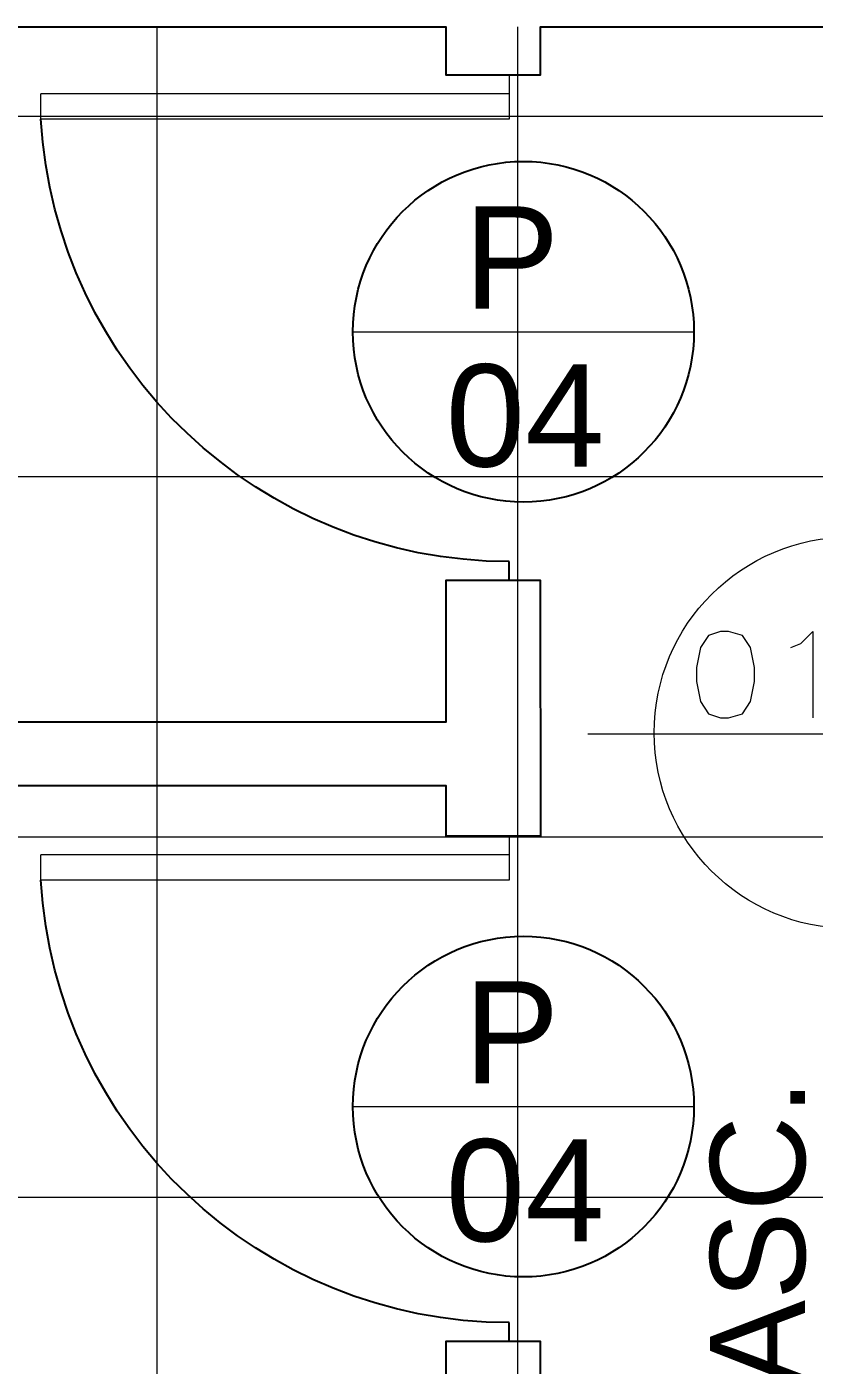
# Model space of a CAD drawing. Extents: x 3377 to 3790, y 1673 to 1846.
# Drawn here: x 3555.79 to 3556.944, y 1745.004 to 1746.969 of the extents above; entities that cross this region are included whole.
import ezdxf
from ezdxf.enums import TextEntityAlignment as Align

# ---------------------------------------------------------------- set-up
doc = ezdxf.new("R2010")
doc.units = 0
doc.header["$LTSCALE"] = 2
for name, color, linetype, lineweight in [('. hachura', 8, 'Continuous', 0), ('. TEXTO', 7, 'Continuous', 0), ('VETRATE_sez_vetro', 151, 'Continuous', 5)]:
    doc.layers.add(name, color=color, linetype=linetype, lineweight=lineweight)
for name, color, linetype in [('A-PARED', 4, 'Continuous'), ('F-VT-GREIDE', 6, 'Continuous'), ('PDF9_I-DETALHES', 7, 'Continuous'), ('PROIEZIONI_finissime', 251, 'Continuous')]:
    doc.layers.add(name, color=color, linetype=linetype)
doc.styles.add('75_R80', font='arial.ttf', dxfattribs={"height": 0.15})
doc.styles.add('REGUA-80', font='arial.ttf', dxfattribs={"height": 0.005})

# ---------------------------------------------------------------- blocks, each defined once
blk = doc.blocks.new('A$Cf38367bd')
at = {"layer": '. hachura', "ltscale": 10}
h = blk.add_hatch(dxfattribs=at)
h.set_pattern_fill('_USER', color=256, scale=0.57, style=0, double=1, pattern_type=0)
h.set_pattern_definition([(360, (3.3001, 8.85), (2e-16, 0.57), []), (90, (3.3001, 8.85), (-0.57, 1e-16), [])])
h.paths.add_polyline_path([(0.1502, 8.85), (0.1502, 5.35), (3.3001, 5.35), (3.3001, 8.85)])
at = {"layer": 'A-PARED'}
for points in [[(1.7999, 6.3705), (1.8, 6.7705), (1.6501, 6.7705), (1.6501, 6.55)], [(0.15, 6.55), (0.1501, 7.6501), (1.6501, 7.65), (1.6501, 7.5705), (1.8005, 7.5705), (1.8001, 7.9741), (1.6501, 7.9741), (1.6501, 7.75), (0.1501, 7.75), (0.1502, 8.85), (1.6501, 8.85), (1.6501, 8.7741), (1.8, 8.7741), (1.8001, 8.85), (3.3001, 8.85)]]:
    blk.add_lwpolyline(points, dxfattribs=at)
at = {"layer": 'PROIEZIONI_finissime', "extrusion": (-1.22461e-16, 4.21884e-32, -1)}
for p, q in [((1.7505, 7.9741), (1.7505, 8.0041)), ((1.7505, 6.7705), (1.7505, 6.8005))]:
    blk.add_line(p, q, dxfattribs=at)
for centre in [(-1.7514, 8.7461), (-1.7514, 7.5425)]:
    blk.add_arc(centre, 0.742, 270.065, 356.7527, dxfattribs=at)
at = {"layer": 'VETRATE_sez_vetro', "extrusion": (-1.22461e-16, 4.21884e-32, -1)}
for p, q in [((1.7505, 8.7741), (1.7505, 8.7041)), ((1.7505, 8.7441), (1.0105, 8.7441)), ((1.7505, 8.7041), (1.0105, 8.7041)), ((1.7505, 7.5705), (1.7505, 7.5005)), ((1.7505, 7.5405), (1.0105, 7.5405)), ((1.7505, 7.5005), (1.0105, 7.5005))]:
    blk.add_line(p, q, dxfattribs=at)
at = {"layer": 'VETRATE_sez_vetro'}
for p, q in [((1.0105, 8.7041), (1.0105, 8.7441)), ((1.0105, 7.5005), (1.0105, 7.5405))]:
    blk.add_line(p, q, dxfattribs=at)
at = {"layer": '. TEXTO', "color": 3, "style": '75_R80'}
blk.add_text('WC MASC.', height=0.15, rotation=90, dxfattribs=at).set_placement((2.2179, 6.1149))
blk = doc.blocks.new('A$C57b32a41')
at = {"layer": 'PDF9_I-DETALHES', "color": 1, "lineweight": 9}
for points in [[(0.383, 0), (0.383, 0.769)], [(0.2976, 0.5126), (0.3123, 0.5185), (0.33, 0.5362), (0.33, 0.4095)], [(0.5333, 0.5097), (0.5333, 0.5185), (0.5392, 0.5303), (0.5451, 0.5362), (0.5568, 0.5421), (0.5804, 0.5421), (0.5922, 0.5362), (0.5981, 0.5303), (0.6069, 0.5185), (0.6069, 0.5038), (0.5981, 0.492), (0.5863, 0.4743), (0.5274, 0.4125), (0.6128, 0.4125)], [(0, 0.386), (0.766, 0.386)], [(0.5392, 0.3359), (0.5509, 0.3418), (0.5686, 0.3624), (0.5686, 0.2328)]]:
    blk.add_lwpolyline(points, dxfattribs=at)
for points in [[(0.1945, 0.5362), (0.1768, 0.5303), (0.165, 0.5126), (0.1591, 0.4832), (0.1591, 0.4626), (0.165, 0.4331), (0.1768, 0.4154), (0.1945, 0.4095), (0.2062, 0.4095), (0.2269, 0.4154), (0.2386, 0.4331), (0.2445, 0.4626), (0.2445, 0.4832), (0.2386, 0.5126), (0.2269, 0.5303), (0.2062, 0.5362)], [(0.4419, 0.5421), (0.4213, 0.5362), (0.4095, 0.5185), (0.4036, 0.4861), (0.4036, 0.4684), (0.4095, 0.439), (0.4213, 0.4184), (0.4419, 0.4125), (0.4537, 0.4125), (0.4714, 0.4184), (0.4832, 0.439), (0.4891, 0.4684), (0.4891, 0.4861), (0.4832, 0.5185), (0.4714, 0.5362), (0.4537, 0.5421)], [(0.436, 0.3624), (0.4184, 0.3535), (0.4066, 0.3359), (0.3977, 0.3064), (0.3977, 0.2887), (0.4066, 0.2563), (0.4184, 0.2386), (0.436, 0.2328), (0.4478, 0.2328), (0.4655, 0.2386), (0.4773, 0.2563), (0.4832, 0.2887), (0.4832, 0.3064), (0.4773, 0.3359), (0.4655, 0.3535), (0.4478, 0.3624)]]:
    blk.add_lwpolyline(points, close=True, dxfattribs=at)
blk.add_circle((0.3845, 0.3874), 0.2873, dxfattribs=at)

msp = doc.modelspace()

# ---------------------------------------------------------------- linework, layer by layer
at = {"layer": '. TEXTO', "color": 1}
for p, q in [((3556.2677, 1746.521), (3556.7677, 1746.521)), ((3556.2677, 1745.3839), (3556.7677, 1745.3839))]:
    msp.add_line(p, q, dxfattribs=at)
at = {"color": 1}
for centre in [(3556.5177, 1746.521), (3556.5177, 1745.3839)]:
    msp.add_circle(centre, 0.25, dxfattribs=at)

# ---------------------------------------------------------------- block references
at = {"layer": 'F-VT-GREIDE', "xscale": 0.9279707071416609, "yscale": 0.9279707071416609, "zscale": 0.9279707071416609, "rotation": 359.9998069263055}
msp.add_blockref('A$Cf38367bd', (3554.8725, 1738.7561), dxfattribs=at)
at = {"layer": 'F-VT-GREIDE'}
msp.add_blockref('A$C57b32a41', (3556.6122, 1745.5451), dxfattribs=at)

# ---------------------------------------------------------------- texts
at = {"layer": '. TEXTO', "color": 3, "style": 'REGUA-80'}
for tag, p in [('P', (3556.5004, 1746.555)), ('04', (3556.5201, 1746.3232)), ('P', (3556.5004, 1745.4178)), ('04', (3556.5201, 1745.186))]:
    msp.add_attdef(tag, text='', height=0.15, dxfattribs=at).set_placement(p, align=Align.CENTER)

doc.saveas('drawing.dxf')
